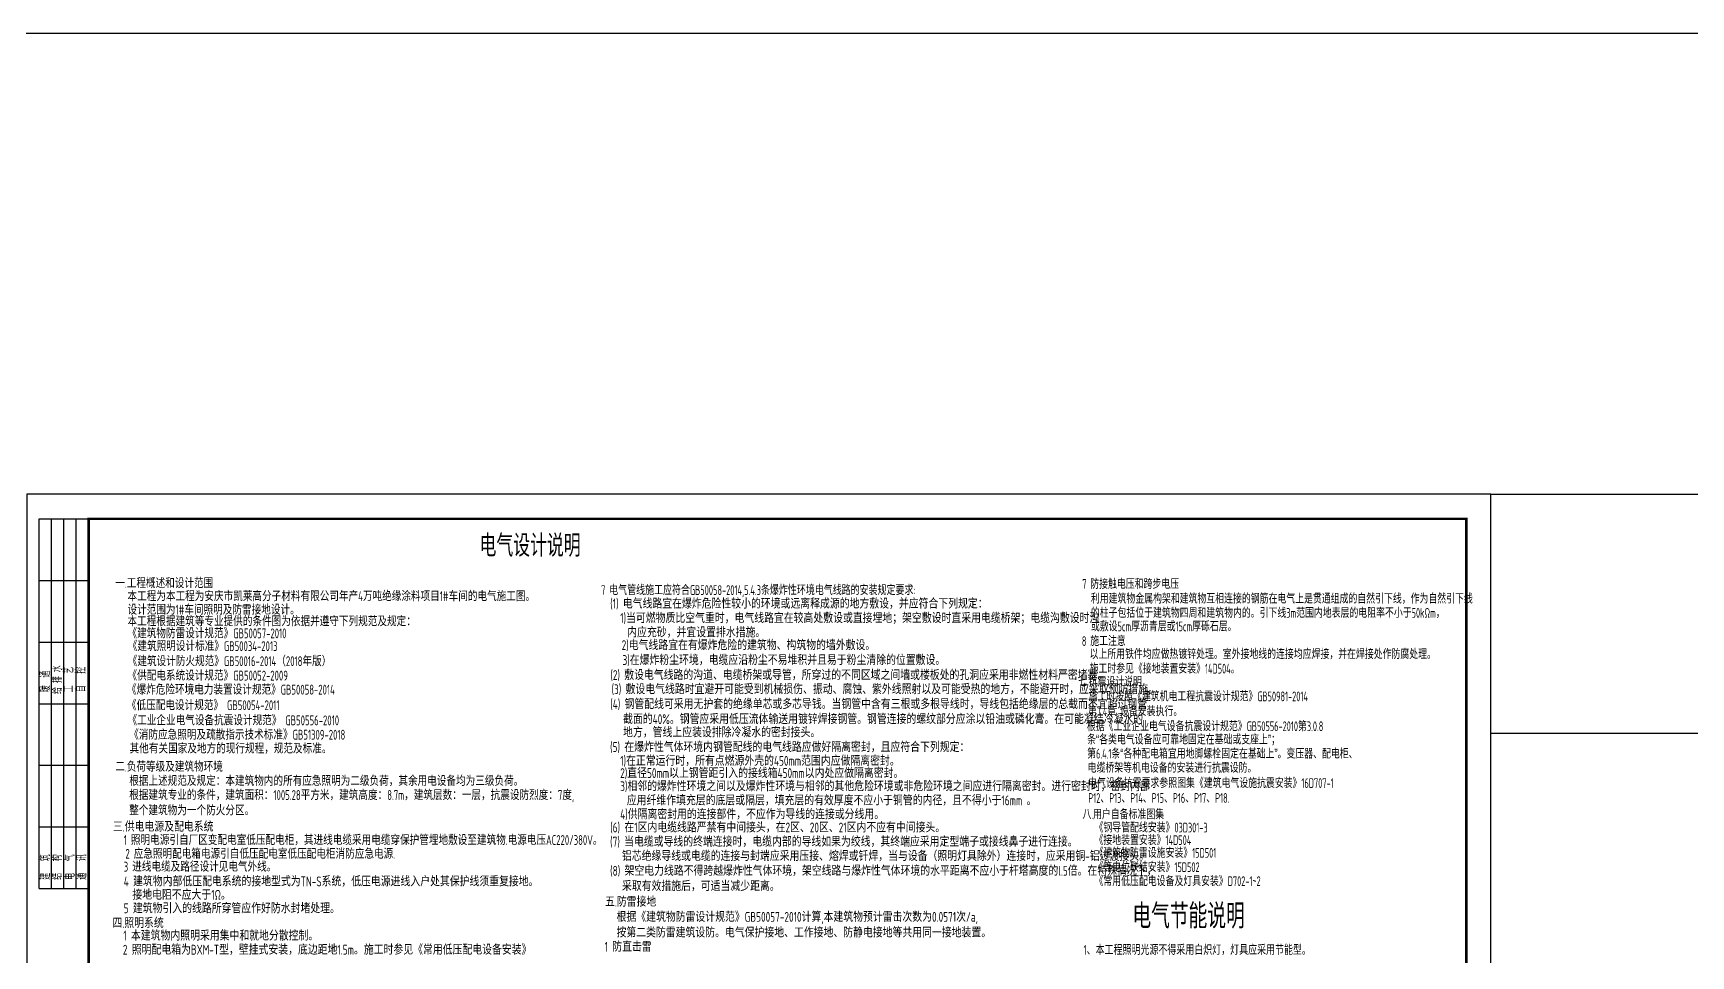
# Model space of a CAD drawing. Extents: x 1234595 to 2088511, y -80443 to 75292.
# Drawn here: x 1277508 to 1344770, y 37848 to 75292 of the extents above; entities that cross this region are included whole.
import ezdxf

# ---------------------------------------------------------------- set-up
doc = ezdxf.new("R2010")
doc.units = 0
doc.header["$LTSCALE"] = 1000
doc.header["$MEASUREMENT"] = 0
doc.layers.get('0').update_dxf_attribs({"linetype": 'CONTINUOUS'})
for name, color, linetype in [('PUB_TITLE', 4, 'CONTINUOUS'), ('WALL', 2, 'CONTINUOUS'), ('WIRE-避雷', 4, 'CONTINUOUS'), ('电气', 3, 'CONTINUOUS')]:
    doc.layers.add(name, color=color, linetype=linetype)
doc.styles.add('SCEI', font='sceie.shx', dxfattribs={"width": 0.75, "bigfont": 'sceic.shx'})
doc.styles.add('sceie', font='sceie.shx', dxfattribs={"width": 0.7, "bigfont": 'sceic.shx'})
doc.styles.get("Standard").update_dxf_attribs({"font": 'GBENOR', "bigfont": 'GBCBIG'})

# ---------------------------------------------------------------- blocks, each defined once
blk = doc.blocks.new('$titleblk$00000095')
for p, q in [((-150, 20), (-150, 0)), ((-150, 20), (0, 20)), ((-150, 15), (-75, 15)), ((-125, 20), (-125, 0)), ((-100, 20), (-100, 0)), ((-75, 20), (-75, 0)), ((-75, 20), (-75, 0)), ((-75, 15), (0, 15)), ((-50, 20), (-50, 0)), ((-25, 20), (-25, 0)), ((0, 20), (0, 0)), ((-150, 10), (-75, 10)), ((-75, 10), (0, 10)), ((-150, 5), (-75, 5)), ((-75, 5), (0, 5))]:
    blk.add_line(p, q)
at = {"width": 0.8}
for s, p in [('结   构', (-146.45, 10.91)), ('建   筑', (-146.45, 15.65)), ('给 排 水', (-71.03, 10.9)), ('暖  通', (-70.35, 15.73)), ('电   气', (-146.45, 5.65)), ('工   艺', (-70.35, 6.13)), ('通   讯', (-146.45, 0.88)), ('自   控', (-70.35, 1.24))]:
    blk.add_text(s, height=3.509, dxfattribs=at).set_placement(p)

msp = doc.modelspace()

# ---------------------------------------------------------------- linework, layer by layer
at = {"layer": 'PUB_TITLE'}
msp.add_lwpolyline([(1277258.5, 14579.7), (1336658.5, 14579.7), (1336658.5, 56579.7), (1277258.5, 56579.7)], close=True, dxfattribs=at)
at = {"layer": 'PUB_TITLE', "const_width": 100}
msp.add_lwpolyline([(1279758.5, 15579.7), (1335658.5, 15579.7), (1335658.5, 55579.7), (1279758.5, 55579.7)], close=True, dxfattribs=at)
at = {"layer": 'WALL', "color": 1, "ltscale": 10}
msp.add_lwpolyline([(1336658.5, 56579.7), (1349390.2, 56579.7), (1349390.2, 46864.7), (1336658.5, 46864.7)], close=True, dxfattribs=at)
at = {"layer": 'WIRE-避雷', "color": 1}
msp.add_lwpolyline([(1234595.5, 75291.9), (2088511, 75291.9), (2088511, -80442.7), (1234595.5, -80442.7)], close=True, dxfattribs=at)

# ---------------------------------------------------------------- block references
at = {"layer": 'PUB_TITLE', "xscale": 100, "yscale": 100, "zscale": 100, "rotation": 90}
msp.add_blockref('$titleblk$00000095', (1279758.5, 55579.7), dxfattribs=at)

# ---------------------------------------------------------------- texts
at = {"layer": '电气'}
for s, height, style, width, p in [('电气设计说明', 900, 'SCEI', 0.8, (1295619.6, 54045.1)), ('一.工程概述和设计范围', 400, 'SCEI', 0.75, (1280841.4, 52770.6)), ('7 防接触电压和跨步电压', 396, 'sceie', 0.7, (1320075.3, 52739.7)), ('本工程为本工程为安庆市凯莱高分子材料有限公司年产4万吨绝缘涂料项目1#车间的电气施工图。', 400, 'SCEI', 0.75, (1281336.2, 52242.1)), ('7 电气管线施工应符合GB50058-2014,5.4.3条爆炸性环境电气线路的安装规定要求: ', 400, 'sceie', 0.7, (1300552.9, 52489.7)), ('利用建筑物金属构架和建筑物互相连接的钢筋在电气上是贯通组成的自然引下线，作为自然引下线', 396, 'sceie', 0.7, (1320426.9, 52145.3)), ('设计范围为1#车间照明及防雷接地设计。', 400, 'SCEI', 0.75, (1281336.2, 51693.3)), ('(1) 电气线路宜在爆炸危险性较小的环境或远离释成源的地方敷设，并应符合下列规定：', 400, 'SCEI', 0.8, (1300921.9, 51941)), ('1)当可燃物质比空气重时，电气线路宜在较高处敷设或直接埋地；架空敷设时直采用电缆桥架；电缆沟敷设时沟', 400, 'SCEI', 0.8, (1301328.2, 51355.3)), ('的柱子包括位于建筑物四周和建筑物内的。引下线3m范围内地表层的电阻率不小于50kΩm，', 396, 'sceie', 0.7, (1320426.9, 51566.6)), ('本工程根据建筑等专业提供的条件图为依据并遵守下列规范及规定：', 400, 'SCEI', 0.75, (1281336.2, 51225.2)), ('《建筑物防雷设计规范》GB50057-2010', 400, 'SCEI', 0.75, (1281336.2, 50734.9)), ('内应充砂，并宜设置排水措施。', 400, 'SCEI', 0.8, (1301613.2, 50774.3)), ('或敷设5cm厚沥青层或15cm厚砾石层。', 396, 'sceie', 0.7, (1320426.9, 51017.6)), ('《建筑照明设计标准》GB50034-2013', 400, 'SCEI', 0.75, (1281348.7, 50215.6)), ('2)电气线路宜在有爆炸危险的建筑物、构筑物的墙外敷设。', 400, 'SCEI', 0.8, (1301387.6, 50256.8)), ('8 施工注意', 396, 'sceie', 0.7, (1320059.3, 50423.5)), ('《建筑设计防火规范》GB50016-2014（2018年版）', 400, 'SCEI', 0.75, (1281346.8, 49605.4)), (' 3)在爆炸粉尘环境，电缆应沿粉尘不易堆积并且易于粉尘清除的位置敷设。', 400, 'SCEI', 0.8, (1301249.7, 49651.4)), ('以上所用铁件均应做热镀锌处理。室外接地线的连接均应焊接，并在焊接处作防腐处理。', 396, 'sceie', 0.7, (1320371.9, 49895.2)), ('《供配电系统设计规范》GB50052-2009', 400, 'SCEI', 0.75, (1281336.2, 49020.6)), ('(2) 敷设电气线路的沟道、电缆桥架或导管，所穿过的不同区域之间墙或楼板处的孔洞应采用非燃性材料严密堵塞。 ', 400, 'SCEI', 0.8, (1300928.3, 49043.5)), ('七.抗震设计说明', 396, 'sceie', 0.7, (1319905.1, 48773.1)), ('施工时参见《接地装置安装》14D504。', 396, 'sceie', 0.7, (1320371.9, 49303.1)), ('《爆炸危险环境电力装置设计规范》GB50058-2014', 400, 'SCEI', 0.75, (1281313.7, 48449.4)), (' (3) 敷设电气线路时宜避开可能受到机械损伤、振动、腐蚀、紫外线照射以及可能受热的地方，不能避开时，应采取预防措施。 ', 400, 'SCEI', 0.8, (1300802.9, 48468)), ('施工时按照《建筑机电工程抗震设计规范》GB50981-2014', 396, 'sceie', 0.7, (1320334.8, 48179)), ('《低压配电设计规范》 GB50054-2011', 400, 'SCEI', 0.75, (1281313.7, 47817.9)), ('(4) 钢管配线可采用无护套的绝缘单芯或多芯导钱。当钢管中含有三根或多根导线时，导线包括绝缘层的总截而不宜超过钢管', 400, 'SCEI', 0.8, (1300922.8, 47863.7)), ('第7.4章 设备安装执行。', 396, 'sceie', 0.7, (1320307.9, 47575.1)), ('《工业企业电气设备抗震设计规范》 GB50556-2010', 400, 'SCEI', 0.75, (1281339.6, 47204.1)), ('地方，管线上应装设排除冷凝水的密封接头。 ', 400, 'SCEI', 0.8, (1301445.6, 46716.6)), ('截面的40%%%。钢管应采用低压流体输送用镀锌焊接钢管。钢管连接的螺纹部分应涂以铅油或磷化膏。在可能凝结冷凝水的', 400, 'SCEI', 0.8, (1301445.6, 47254.8)), ('根据《工业企业电气设备抗震设计规范》GB50556-2010第3.0.8', 396, 'sceie', 0.7, (1320263, 46966.5)), ('其他有关国家及地方的现行规程，规范及标准。', 400, 'SCEI', 0.75, (1281422.9, 46060.6)), ('《消防应急照明及疏散指示技术标准》GB51309-2018', 400, 'SCEI', 0.75, (1281406.4, 46620.5)), ('(5) 在爆炸性气体环境内钢管配线的电气线路应做好隔离密封，且应符合下列规定：', 400, 'SCEI', 0.8, (1300919.1, 46119.7)), ('条“各类电气设备应可靠地固定在基础或支座上”；', 396, 'sceie', 0.7, (1320275.1, 46427.1)), ('二.负荷等级及建筑物环境', 400, 'SCEI', 0.75, (1280841.4, 45322.4)), ('1)在正常运行时，所有点燃源外壳的450mm范围内应做隔离密封。', 400, 'SCEI', 0.8, (1301328.2, 45560.7)), ('第6.4.1条“各种配电箱宜用地脚螺栓固定在基础上”。变压器、配电柜、', 396, 'sceie', 0.7, (1320274.4, 45853.4)), ('根据上述规范及规定：本建筑物内的所有应急照明为二级负荷，其余用电设备均为三级负荷。', 400, 'SCEI', 0.75, (1281407, 44746.7)), ('2)直径50mm以上钢管距引入的接线箱450mm以内处应做隔离密封。', 400, 'SCEI', 0.8, (1301328.2, 45064.2)), ('电缆桥架等机电设备的安装进行抗震设防。', 396, 'sceie', 0.7, (1320295.6, 45279.9)), ('电气设备抗震要求参照图集《建筑电气设施抗震安装》16D707-1', 396, 'sceie', 0.7, (1320321.3, 44661.3)), ('根据建筑专业的条件，建筑面积：1005.28平方米，建筑高度：8.7m，建筑层数：一层，抗震设防烈度：7度,', 400, 'SCEI', 0.75, (1281407, 44173.4)), ('3)相邻的爆炸性环境之间以及爆炸性环境与相邻的其他危险环境或非危险环境之间应进行隔离密封。进行密封时，密封内部', 400, 'SCEI', 0.8, (1301328.2, 44531.4)), ('应用纤维作填充层的底层或隔层，填充层的有效厚度不应小于铜管的内径，且不得小于16mm 。 ', 400, 'SCEI', 0.8, (1301596.2, 43956.7)), ('P12、P13、P14、P15、P16、P17、P18.', 396, 'sceie', 0.7, (1320321.3, 44055.7)), ('整个建筑物为一个防火分区。', 400, 'SCEI', 0.75, (1281407, 43550.5)), ('4)供隔离密封用的连接部件，不应作为导线的连接或分线用。', 400, 'SCEI', 0.8, (1301328.2, 43391.7)), ('八.用户自备标准图集', 396, 'sceie', 0.7, (1320083.5, 43394.3)), ('三.供电电源及配电系统', 400, 'SCEI', 0.8, (1280744.7, 42888)), ('(6) 在1区内电缆线路严禁有中间接头，在2区、20区、21区内不应有中间接头。', 400, 'SCEI', 0.8, (1300922.7, 42857.1)), ('《钢导管配线安装》03D301-3', 396, 'sceie', 0.7, (1320573.4, 42854.4)), ('1 照明电源引自厂区变配电室低压配电柜，其进线电缆采用电缆穿保护管埋地敷设至建筑物.电源电压AC220/380V。', 400, 'SCEI', 0.75, (1281184.5, 42347.4)), ('(7) 当电缆或导线的终端连接时，电缆内部的导线如果为绞线，其终端应采用定型端子或接线鼻子进行连接。 ', 400, 'SCEI', 0.8, (1300919, 42279.6)), ('《接地装置安装》14D504', 396, 'sceie', 0.7, (1320573.4, 42344.2)), ('3 进线电缆及路径设计见电气外线。', 400, 'SCEI', 0.75, (1281184.5, 41265.2)), ('铝芯绝缘导线或电缆的连接与封端应采用压接、熔焊或钎焊，当与设备（照明灯具除外）连接时，应采用铜-铝过渡接头。', 400, 'SCEI', 0.8, (1301398.7, 41698.6)), ('《建筑物防雷设施安装》15D501', 396, 'sceie', 0.7, (1320573.4, 41828.5)), ('4 建筑物内部低压配电系统的接地型式为TN-S系统，低压电源进线入户处其保护线须重复接地。', 400, 'SCEI', 0.8, (1281184.5, 40668.7)), ('(8) 架空电力线路不得跨越爆炸性气体环境，架空线路与爆炸性气体环境的水平距离不应小于杆塔高度的l.5倍。在特殊情况下，', 400, 'SCEI', 0.8, (1300920.6, 41098.3)), ('《等电位联结安装》15D502', 396, 'sceie', 0.7, (1320573.4, 41249.8)), ('《常用低压配电设备及灯具安装》D702-1~2', 396, 'sceie', 0.7, (1320573.4, 40680.3)), ('接地电阻不应大于1Ω。', 400, 'SCEI', 0.8, (1281534.3, 40124.5)), ('采取有效措施后，可适当减少距离。', 400, 'SCEI', 0.8, (1301398.7, 40479.1)), ('5 建筑物引入的线路所穿管应作好防水封堵处理。', 400, 'SCEI', 0.8, (1281182.8, 39578.1)), ('五.防雷接地', 400, 'SCEI', 0.8, (1300712, 39843.6)), ('四.照明系统', 400, 'SCEI', 0.8, (1280726.1, 38978.5)), ('按第二类防雷建筑设防。电气保护接地、工作接地、防静电接地等共用同一接地装置。', 400, 'SCEI', 0.8, (1301179, 38594.4)), ('根据《建筑物防雷设计规范》GB50057-2010计算,本建筑物预计雷击次数为0.0571次/a,', 400, 'SCEI', 0.8, (1301180, 39229)), ('2 照明配电箱为BXM-T型，壁挂式安装，底边距地1.5m。施工时参见《常用低压配电设备安装》', 400, 'SCEI', 0.8, (1281150.2, 37896.9)), ('1 本建筑物内照明采用集中和就地分散控制。', 400, 'SCEI', 0.8, (1281165.9, 38467.9)), ('1 防直击雷', 400, 'SCEI', 0.8, (1300695.3, 38017.7)), ('1、本工程照明光源不得采用白炽灯，灯具应采用节能型。', 400, 'sceie', 0.7, (1320129.9, 37888))]:
    msp.add_text(s, height=height, dxfattribs=dict(at, style=style, width=width)).set_placement(p)
at = {"layer": '电气', "color": 1, "style": 'SCEI', "width": 0.75}
msp.add_text('2 应急照明配电箱电源引自低压配电室低压配电柜消防应急电源.', height=400, dxfattribs=at).set_placement((1281250.9, 41788.3))
at = {"layer": '电气', "color": 2, "style": 'SCEI', "width": 0.8}
msp.add_text('电气节能说明', height=1000, dxfattribs=at).set_placement((1322110, 38960.3))

doc.saveas('drawing.dxf')
